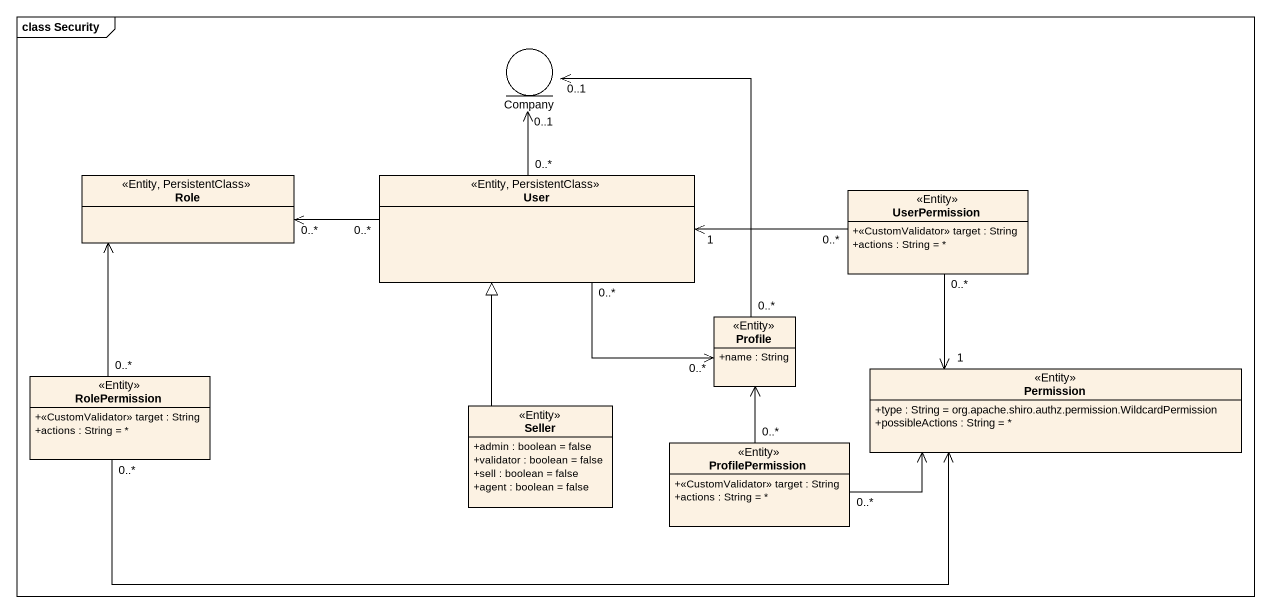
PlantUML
@startuml
mainframe class Security
allowmixing
hide circle
hide empty members
skinparam classAttributeIconSize 0
entity Company
class Role <<Entity, PersistentClass>>
class User <<Entity, PersistentClass>>
class UserPermission <<Entity>> {
  +<<CustomValidator>> target : String
  +actions : String = *
}
class Profile <<Entity>> {
  +name : String
}
class RolePermission <<Entity>> {
  +<<CustomValidator>> target : String
  +actions : String = *
}
class Permission <<Entity>> {
  +type : String = org.apache.shiro.authz.permission.WildcardPermission
  +possibleActions : String = *
}
class Seller <<Entity>> {
  +admin : boolean = false
  +validator : boolean = false
  +sell : boolean = false
  +agent : boolean = false
}
class ProfilePermission <<Entity>> {
  +<<CustomValidator>> target : String
  +actions : String = *
}
Company "0..1" <-- "0..*" User
User "0..*" -left-> "0..*" Role
User "0..*" -right-> "0..*" Profile
UserPermission "0..*" -left-> "1" User
UserPermission "0..*" --> "1" Permission
Profile "0..*" -up-> "0..1" Company
RolePermission "0..*" -up-> Role
RolePermission "0..*" -right-> Permission
Seller -up-|> User
ProfilePermission "0..*" -up-> Profile
ProfilePermission "0..*" -right-> Permission
@enduml
